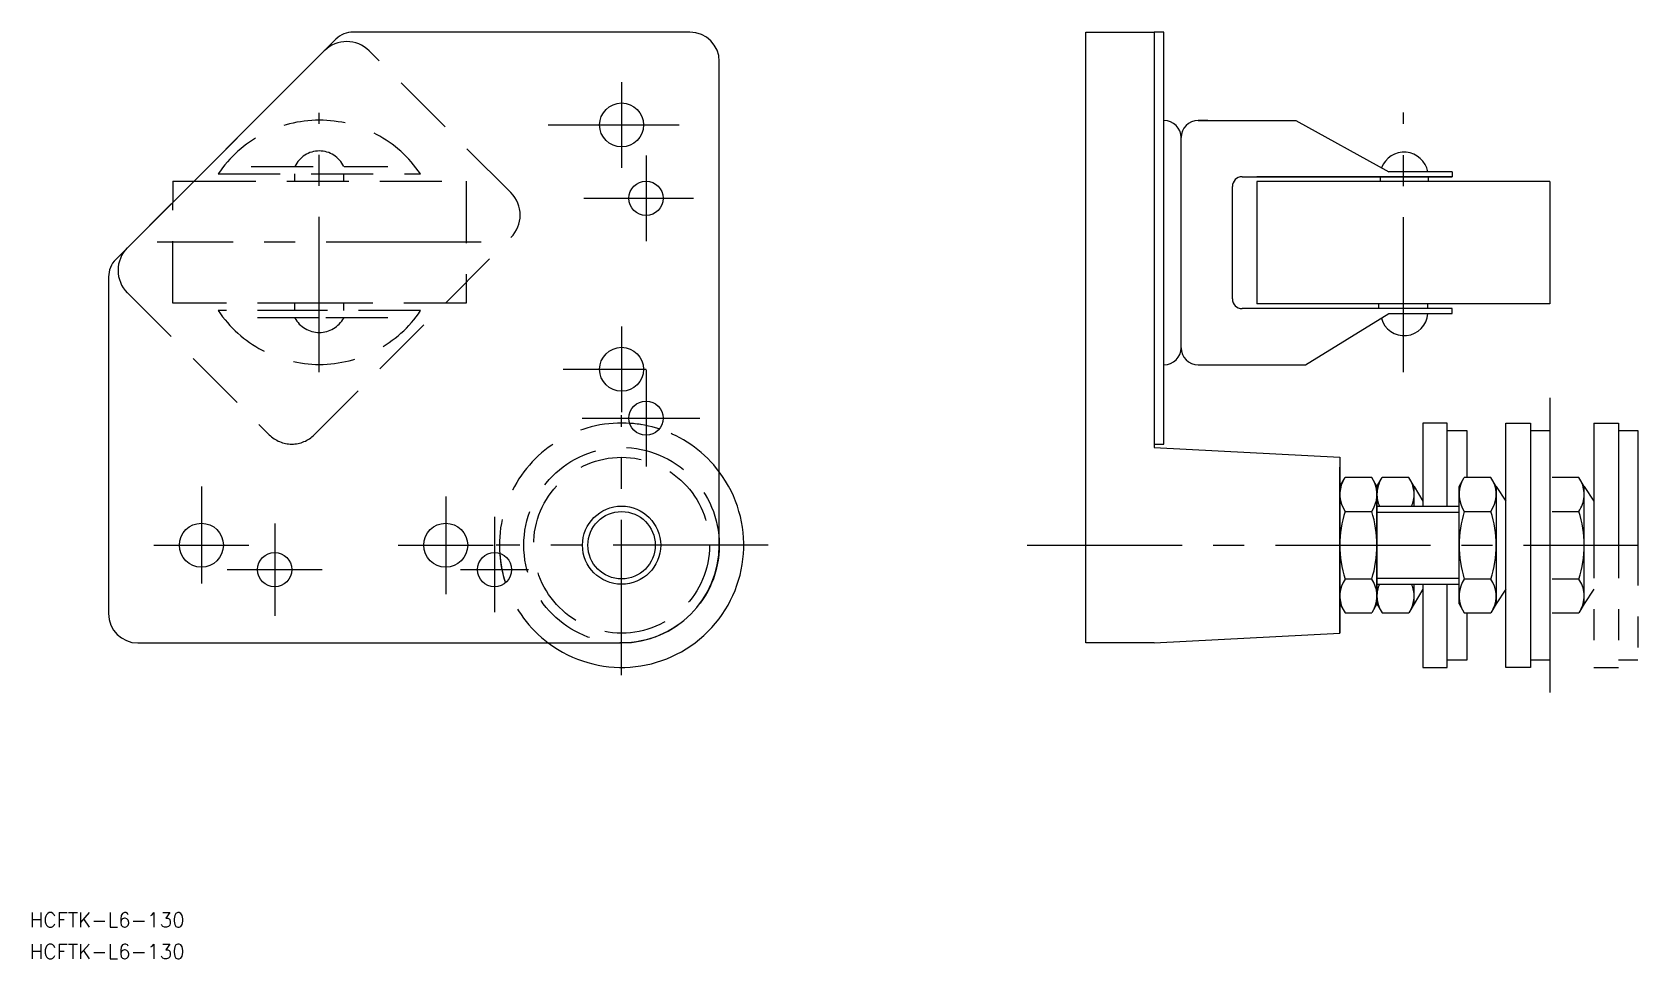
# Model space of a CAD drawing. Extents: x -35 to 294, y -85 to 105.
import ezdxf

# ---------------------------------------------------------------- set-up
doc = ezdxf.new("R2010")
doc.units = 0
for name, pattern in [('CENTER', [50.8, 31.75, -6.35, 6.35, -6.35]), ('DASHED', [19.05, 12.7, -6.35]), ('PHANTOM', [63.5, 31.75, -6.35, 6.35, -6.35, 6.35, -6.35])]:
    doc.linetypes.add(name, pattern=pattern)
doc.layers.get('0').update_dxf_attribs({"linetype": 'CONTINUOUS'})
doc.layers.add('CENTER', color=1, linetype='CENTER')
doc.styles.get("Standard").update_dxf_attribs({"font": 'txt.shx', "height": 3, "bigfont": 'bigfont.shx'})

# ---------------------------------------------------------------- blocks, each defined once
blk = doc.blocks.new('*U39')
at = {"color": 7, "linetype": 'CONTINUOUS'}
blk.add_text('HCFTK-L6-130', height=3, dxfattribs=at).set_placement((-35.16, -78.19))
blk = doc.blocks.new('*U40')
at = {"color": 7, "linetype": 'CONTINUOUS'}
blk.add_text('HCFTK-L6-130', height=3, dxfattribs=at).set_placement((-35.16, -84.65))

msp = doc.modelspace()

# ---------------------------------------------------------------- linework, layer by layer
at = {"color": 7, "linetype": 'CONTINUOUS'}
for p, q in [((-17.54, 58.46), (27.54, 103.54)), ((100, 105), (31.07, 105)), ((181, -20), (181, 105)), ((181, 105), (195, 105)), ((181, 105), (195, 105)), ((195, 105), (195, 20)), ((197, 105), (195, 105)), ((197, 105), (195, 105)), ((197, 20.7), (197, 105)), ((106, 0), (106, 99)), ((206, 86.91), (204, 86.91)), ((204, 86.91), (224, 86.91)), ((224, 86.91), (243, 76.41)), ((200.5, 40.41), (200.5, 83.41)), ((256, 76.41), (243, 76.41)), ((256, 76.41), (256, 75.41)), ((-5.84, 74.5), (-5.84, 70.16)), ((-5.84, 74.5), (-1.59, 74.5)), ((211, 50.41), (211, 73.41)), ((213, 75.41), (256, 75.41)), ((256, 75.41), (216, 75.41)), ((216, 74.41), (216, 49.41)), ((276, 74.41), (216, 74.41)), ((241.23, 75.41), (241.23, 74.41)), ((251.06, 75.41), (251.06, 74.41)), ((276, 74.41), (276, 49.41)), ((-19, 54.93), (-19, -14)), ((276, 49.41), (216, 49.41)), ((241, 48.41), (241, 49.41)), ((251, 48.41), (251, 49.41)), ((226, 48.41), (213, 48.41)), ((256, 48.41), (226, 48.41)), ((226, 36.91), (243, 47.41)), ((243, 47.41), (256, 47.41)), ((256, 47.41), (256, 48.41)), ((204, 36.91), (206, 36.91)), ((204, 36.91), (206, 36.91)), ((206, 36.91), (221, 36.91)), ((221, 36.91), (226, 36.91)), ((267, 25), (272, 25)), ((267, -25), (267, 25)), ((272, 25), (272, 23.5)), ((272, 23.5), (276, 23.5)), ((272, 23.5), (272, -23.5)), ((276, 23.5), (276, -23.5)), ((195, 20.7), (197, 20.7)), ((195, 20), (233, 18)), ((233, 18), (233, -18)), ((233, 18), (233, -18)), ((233, -18), (233, 16)), ((233, 12), (234.07, 13.86)), ((239.53, 13.86), (234.07, 13.86)), ((240.6, 12), (239.53, 13.86)), ((257.4, 12), (258.47, 13.86)), ((263.93, 13.86), (258.47, 13.86)), ((265, 12), (263.93, 13.86)), ((233, -12), (233, 12)), ((240.6, 12), (240.6, -12)), ((240.6, 12), (240.6, -12)), ((240.6, 10), (240.6, -10)), ((240.6, -10), (240.6, 10)), ((240.6, -10), (240.6, 10)), ((257.4, -12), (257.4, 12)), ((265, 12), (265, -12)), ((265, 12), (267, 9)), ((234.07, 6.93), (239.53, 6.93)), ((240.6, 8), (257.4, 8)), ((258.47, 6.93), (263.93, 6.93)), ((239.53, -6.93), (234.07, -6.93)), ((240.6, -8), (257.4, -8)), ((263.93, -6.93), (258.47, -6.93)), ((267, -9), (265, -12)), ((233, -12), (234.07, -13.86)), ((240.6, -12), (239.53, -13.86)), ((257.4, -12), (258.47, -13.86)), ((265, -12), (263.93, -13.86)), ((234.07, -13.86), (239.53, -13.86)), ((258.47, -13.86), (263.93, -13.86)), ((195, -20), (233, -18)), ((-13, -20), (86, -20)), ((195, -20), (181, -20)), ((272, -25), (267, -25)), ((276, -23.5), (272, -23.5)), ((272, -23.5), (272, -25))]:
    msp.add_line(p, q, dxfattribs=at)
at = {"color": 3, "linetype": 'DASHED'}
for p, q in [((-15.15, 60.85), (25.15, 101.15)), ((63.34, 72.15), (34.34, 101.15)), ((3.44, 76), (44.87, 76)), ((10.16, 77.5), (38.16, 77.5)), ((19.13, 74.5), (19.13, 76)), ((29.13, 74.5), (29.13, 76)), ((-1.59, 74.5), (54.16, 74.5)), ((54.16, 74.5), (54.16, 49.5)), ((-5.84, 49.5), (-5.84, 70.16)), ((23.1, 22.61), (63.35, 62.97)), ((-15.15, 51.66), (13.9, 22.6)), ((24.16, 49.5), (-5.84, 49.5)), ((19.13, 48), (19.13, 49.5)), ((54.16, 49.5), (24.13, 49.5)), ((29.13, 48), (29.13, 49.5)), ((24.16, 48), (3.45, 48)), ((24.16, 46.5), (10.17, 46.5)), ((44.87, 48), (24.13, 48)), ((38.15, 46.5), (24.13, 46.5))]:
    msp.add_line(p, q, dxfattribs=at)
at = {"color": 3, "linetype": 'CONTINUOUS'}
for p, q in [((276, 30.14), (276, -30.14)), ((240.6, 6.74), (257.4, 6.74)), ((240.6, -6.74), (257.4, -6.74))]:
    msp.add_line(p, q, dxfattribs=at)
at = {"color": 3, "linetype": 'PHANTOM'}
for p, q in [((250, 25), (250, 8)), ((255, 25), (250, 25)), ((255, 8), (255, 25)), ((255, 23.5), (259, 23.5)), ((259, 23.5), (259, 13.86)), ((285, 25), (290, 25)), ((285, 25), (285, -25)), ((290, 25), (290, -25)), ((290, 23.5), (294, 23.5)), ((294, 23.5), (294, -23.5)), ((240.6, 12), (241.67, 13.86)), ((247.13, 13.86), (241.67, 13.86)), ((248.2, 12), (247.13, 13.86)), ((281.93, 13.86), (276.47, 13.86)), ((283, 12), (281.93, 13.86)), ((248.2, 8), (248.2, 12)), ((248.2, 12), (250, 9)), ((283, -12), (283, 12)), ((283, 12), (285, 9)), ((276.47, 6.93), (281.93, 6.93)), ((248.2, -12), (248.2, -8)), ((250, -9), (248.2, -12)), ((250, -8), (250, -25)), ((255, -25), (255, -8)), ((281.93, -6.93), (276.47, -6.93)), ((285, -9), (283, -12)), ((240.6, -12), (241.67, -13.86)), ((248.2, -12), (247.13, -13.86)), ((283, -12), (281.93, -13.86)), ((241.67, -13.86), (247.13, -13.86)), ((259, -13.86), (259, -23.5)), ((276.47, -13.86), (281.93, -13.86)), ((250, -25), (255, -25)), ((259, -23.5), (255, -23.5)), ((285, -25), (290, -25)), ((294, -23.5), (290, -23.5))]:
    msp.add_line(p, q, dxfattribs=at)
at = {"color": 7, "linetype": 'CONTINUOUS'}
for centre, radius in [((86, 86), 4.5), ((91, 71), 3.5), ((86, 36), 4.5), ((91, 26), 3.5), ((86, 0), 6.9), ((86, 0), 6.9), ((0, 0), 4.5), ((50, 0), 4.5), ((15, -5), 3.5), ((60, -5), 3.5)]:
    msp.add_circle(centre, radius, dxfattribs=at)
at = {"color": 3, "linetype": 'DASHED'}
for radius in [20, 18]:
    msp.add_circle((86, 0), radius, dxfattribs=at)
at = {"color": 3, "linetype": 'CONTINUOUS'}
msp.add_circle((86, 0), 8, dxfattribs=at)
at = {"color": 3, "linetype": 'DASHED'}
for centre, radius, start, end in [((29.75, 96.56), 6.5, 45, 135), ((24.13, 61.97), 25, 34.1405, 145.8595), ((24.13, 75.16), 5.52, 25.109, 154.891), ((58.75, 67.56), 6.5, 315.0781, 45), ((-10.56, 56.25), 6.5, 135, 225), ((24.16, 62), 25, 214.0558, 325.9442), ((24.13, 49.23), 5.7, 208.6518, 331.3482), ((86, 0), 25, 36.8699, 233.1301), ((18.5, 27.2), 6.5, 225, 315.0781)]:
    msp.add_arc(centre, radius, start, end, dxfattribs=at)
at = {"color": 7, "linetype": 'CONTINUOUS'}
for centre, radius, start, end in [((31.07, 100), 5, 90, 135), ((100, 99), 6, 0, 90), ((197, 83.41), 3.5, 0, 90), ((204, 83.41), 3.5, 90, 180), ((246.15, 75.51), 4.93, 10.445, 159.7349), ((213, 73.41), 2, 90, 180), ((-14, 54.93), 5, 135, 180), ((213, 50.41), 2, 180, 270), ((246.17, 47.72), 4.84, 194.9908, 356.2162), ((197, 40.41), 3.5, 270, 360), ((204, 40.41), 3.5, 180, 270), ((86, 0), 25, 72.0429, 86.1861), ((86, 0), 25, 233.1301, 36.8699), ((239.13, 10.39), 6.13, 154.3842, 214.3842), ((234.47, 10.39), 6.13, 325.6158, 25.6158), ((263.53, 10.39), 6.13, 154.3842, 214.3842), ((258.87, 10.39), 6.13, 325.6158, 25.6158), ((255.93, 0), 22.93, 162.412, 197.588), ((217.67, 0), 22.93, 342.412, 17.588), ((280.33, 0), 22.93, 162.412, 197.588), ((242.07, 0), 22.93, 342.412, 17.588), ((86, 0), 20, 270, 0), ((86, 0), 25, 183.8139, 197.9571), ((239.13, -10.39), 6.13, 145.6158, 205.6158), ((234.47, -10.39), 6.13, 334.3842, 34.3842), ((263.53, -10.39), 6.13, 145.6158, 205.6158), ((258.87, -10.39), 6.13, 334.3842, 34.3842), ((-13, -14), 6, 180, 270)]:
    msp.add_arc(centre, radius, start, end, dxfattribs=at)
at = {"color": 3, "linetype": 'PHANTOM'}
for centre, radius, start, end in [((246.73, 10.39), 6.13, 154.3842, 202.9551), ((242.07, 10.39), 6.13, 337.0449, 25.6158), ((281.53, 10.39), 6.13, 154.3842, 154.4467), ((276.87, 10.39), 6.13, 325.6158, 25.6158), ((260.07, 0), 22.93, 342.412, 17.588), ((246.73, -10.39), 6.13, 157.0449, 205.6158), ((242.07, -10.39), 6.13, 334.3842, 22.9551), ((276.87, -10.39), 6.13, 334.3842, 34.3842), ((281.53, -10.39), 6.13, 205.5533, 205.6158)]:
    msp.add_arc(centre, radius, start, end, dxfattribs=at)
at = {"layer": 'CENTER', "color": 1, "linetype": 'CENTER'}
for p, q in [((86, 94.75), (86, 77.25)), ((24.13, 35.42), (24.13, 88.5)), ((71, 86), (97.81, 86)), ((246, 35.4), (246, 88.58)), ((91, 79.75), (91, 62.25)), ((78.27, 71), (100.74, 71)), ((57.28, 62), (-9.02, 62)), ((86, 44.75), (86, 27.25)), ((74.03, 36), (91, 36)), ((91, 35.88), (91, 16.12)), ((86, -26.59), (86, 26.59)), ((77.94, 26), (102.04, 26)), ((0, 12.01), (0, -7.85)), ((50, 10), (50, -10)), ((15, 4.43), (15, -14.43)), ((60, 5.83), (60, -13.71)), ((-9.71, 0), (9.71, 0)), ((40.29, 0), (59.71, 0)), ((116, 0), (60.35, 0)), ((169, 0), (294, 0)), ((5.29, -5), (24.71, -5)), ((53.02, -5), (66.98, -5))]:
    msp.add_line(p, q, dxfattribs=at)

# ---------------------------------------------------------------- block references
at = {"color": 7, "linetype": 'CONTINUOUS'}
for name in ['*U39', '*U40']:
    msp.add_blockref(name, (0, 0), dxfattribs=at)

doc.saveas('drawing.dxf')
